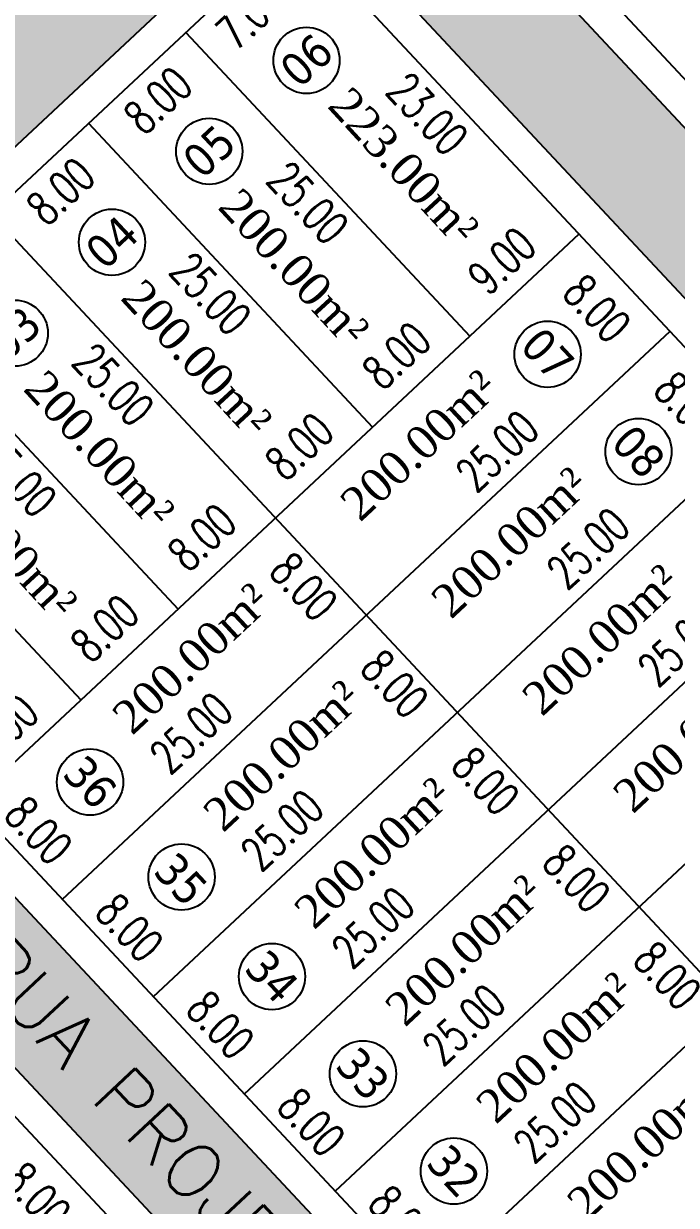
# Model space of a CAD drawing. Header units: metres. Extents: x 437145 to 438174, y 9614495 to 9615043.
# Drawn here: x 437391.9 to 437431.1, y 9614776.4 to 9614847.4 of the extents above; entities that cross this region are included whole.
import ezdxf

# ---------------------------------------------------------------- set-up
doc = ezdxf.new("R2010")
doc.units = ezdxf.units.M
doc.header["$PDMODE"] = 35
doc.header["$PDSIZE"] = 0.1
for name, color, linetype in [('ADUTORA', 90, 'Continuous'), ('COTAS', 10, 'Continuous'), ('Layer3', 1, 'Continuous'), ('M_FIO', 32, 'Continuous'), ('ÁREA', 7, 'Continuous')]:
    doc.layers.add(name, color=color, linetype=linetype)
doc.styles.add('COTAS', font='romans.shx', dxfattribs={"width": 0.7})
doc.styles.add('symplex', font='simplex.shx', dxfattribs={"bigfont": 'bigfont.shx'})
doc.styles.add('tahoma', font='tahoma.ttf')
doc.styles.add('ÁREA', font='times.ttf', dxfattribs={"height": 2})
doc.dimstyles.new('C-75', dxfattribs={"dimtxt": 2, "dimasz": 0.2, "dimexe": 0, "dimexo": 0, "dimgap": 1, "dimtad": 0, "dimzin": 4, "dimdsep": 46, "dimtxsty": 'COTAS', "dimblk1": 'BOL-COT', "dimblk2": 'BOL-COT', "dimsah": 1, "dimcen": 0.1, "dimse1": 1, "dimse2": 1, "dimsd1": 1, "dimsd2": 1, "dimclrd": 8, "dimclre": 256, "dimaunit": 1, "dimadec": 3, "dimazin": 0, "dimtfac": 0.5, "dimtix": 1, "dimtmove": 0, "dimatfit": 3, "dimldrblk": 'BOL-COT', "dimfxl": 1, "dimtolj": 1, "dimtzin": 0, "dimarcsym": 0})

# ---------------------------------------------------------------- blocks, each defined once
blk = doc.blocks.new('*D394')
at = {"layer": 'Defpoints', "color": 0, "transparency": 16777216}
for p in [(2610.274, 1109.549), (2607.995, 1101.549), (2610.274, 1101.549)]:
    blk.add_point(p, dxfattribs=at)
at = {"layer": 'Layer3', "transparency": 16777216, "insert": (2607.995, 1105.549), "char_height": 2, "attachment_point": 5, "rotation": 270.00204, "style": 'COTAS'}
blk.add_mtext('\\A1;8.00', dxfattribs=at)
blk = doc.blocks.new('BOL-COT')
at = {"layer": 'COTAS'}
for p, q in [((-2, 0), (2, 0)), ((0, -3), (0, 3))]:
    blk.add_line(p, q, dxfattribs=at)
blk.add_circle((0, 0), 0.4, dxfattribs=at)
blk = doc.blocks.new('*D395')
at = {"layer": 'Defpoints', "color": 0, "transparency": 16777216}
for p in [(2585.274, 1103.392), (2585.274, 1101.548), (2610.274, 1101.549)]:
    blk.add_point(p, dxfattribs=at)
at = {"layer": 'Layer3', "transparency": 16777216, "insert": (2597.774, 1103.393), "char_height": 2, "attachment_point": 5, "rotation": 0.00204, "style": 'COTAS'}
blk.add_mtext('\\A1;25.00', dxfattribs=at)
blk = doc.blocks.new('*D457')
at = {"layer": 'Defpoints', "color": 0, "transparency": 16777216}
for p in [(2662.273, 1150.551), (2669.273, 1150.551), (2669.273, 1148.632)]:
    blk.add_point(p, dxfattribs=at)
at = {"layer": 'Layer3', "transparency": 16777216, "insert": (2665.773, 1148.632), "char_height": 2, "attachment_point": 5, "rotation": 0.00202, "style": 'COTAS'}
blk.add_mtext('\\A1;7.00', dxfattribs=at)
blk = doc.blocks.new('*D459')
at = {"layer": 'Defpoints', "color": 0, "transparency": 16777216}
for p in [(2638.274, 1127.71), (2630.274, 1125.55), (2638.274, 1125.55)]:
    blk.add_point(p, dxfattribs=at)
at = {"layer": 'Layer3', "transparency": 16777216, "insert": (2634.274, 1127.71), "char_height": 2, "attachment_point": 5, "rotation": 0.00178, "style": 'COTAS'}
blk.add_mtext('\\A1;8.00', dxfattribs=at)
blk = doc.blocks.new('*D461')
at = {"layer": 'Defpoints', "color": 0, "transparency": 16777216}
for p in [(2638.273, 1150.55), (2636.643, 1125.55), (2638.274, 1125.55)]:
    blk.add_point(p, dxfattribs=at)
at = {"layer": 'Layer3', "transparency": 16777216, "insert": (2636.643, 1138.05), "char_height": 2, "attachment_point": 5, "rotation": 270.00204, "style": 'COTAS'}
blk.add_mtext('\\A1;25.00', dxfattribs=at)
blk = doc.blocks.new('*D462')
at = {"layer": 'Defpoints', "color": 0, "transparency": 16777216}
for p in [(2630.273, 1150.55), (2628.643, 1125.55), (2630.274, 1125.55)]:
    blk.add_point(p, dxfattribs=at)
at = {"layer": 'Layer3', "transparency": 16777216, "insert": (2628.643, 1138.05), "char_height": 2, "attachment_point": 5, "rotation": 270.00204, "style": 'COTAS'}
blk.add_mtext('\\A1;25.00', dxfattribs=at)
blk = doc.blocks.new('*D463')
at = {"layer": 'Defpoints', "color": 0, "transparency": 16777216}
for p in [(2646.274, 1127.711), (2638.274, 1125.55), (2646.274, 1125.55)]:
    blk.add_point(p, dxfattribs=at)
at = {"layer": 'Layer3', "transparency": 16777216, "insert": (2642.274, 1127.711), "char_height": 2, "attachment_point": 5, "rotation": 0.00178, "style": 'COTAS'}
blk.add_mtext('\\A1;8.00', dxfattribs=at)
blk = doc.blocks.new('*D465')
at = {"layer": 'Defpoints', "color": 0, "transparency": 16777216}
for p in [(2646.273, 1150.55), (2644.643, 1125.55), (2646.274, 1125.551)]:
    blk.add_point(p, dxfattribs=at)
at = {"layer": 'Layer3', "transparency": 16777216, "insert": (2644.643, 1138.05), "char_height": 2, "attachment_point": 5, "rotation": 270.00204, "style": 'COTAS'}
blk.add_mtext('\\A1;25.00', dxfattribs=at)
blk = doc.blocks.new('*D466')
at = {"layer": 'Defpoints', "color": 0, "transparency": 16777216}
for p in [(2654.274, 1127.711), (2646.274, 1125.551), (2654.274, 1125.551)]:
    blk.add_point(p, dxfattribs=at)
at = {"layer": 'Layer3', "transparency": 16777216, "insert": (2650.274, 1127.711), "char_height": 2, "attachment_point": 5, "rotation": 0.00178, "style": 'COTAS'}
blk.add_mtext('\\A1;8.00', dxfattribs=at)
blk = doc.blocks.new('*D467')
at = {"layer": 'Defpoints', "color": 0, "transparency": 16777216}
for p in [(2646.273, 1150.55), (2654.273, 1150.551), (2654.273, 1148.701)]:
    blk.add_point(p, dxfattribs=at)
at = {"layer": 'Layer3', "transparency": 16777216, "insert": (2650.273, 1148.701), "char_height": 2, "attachment_point": 5, "rotation": 0.00203, "style": 'COTAS'}
blk.add_mtext('\\A1;8.00', dxfattribs=at)
blk = doc.blocks.new('*D468')
at = {"layer": 'Defpoints', "color": 0, "transparency": 16777216}
for p in [(2654.273, 1150.551), (2652.643, 1125.551), (2654.274, 1125.551)]:
    blk.add_point(p, dxfattribs=at)
at = {"layer": 'Layer3', "transparency": 16777216, "insert": (2652.643, 1138.051), "char_height": 2, "attachment_point": 5, "rotation": 270.00204, "style": 'COTAS'}
blk.add_mtext('\\A1;25.00', dxfattribs=at)
blk = doc.blocks.new('*D469')
at = {"layer": 'Defpoints', "color": 0, "transparency": 16777216}
for p in [(2662.274, 1127.711), (2654.274, 1125.551), (2662.274, 1125.551)]:
    blk.add_point(p, dxfattribs=at)
at = {"layer": 'Layer3', "transparency": 16777216, "insert": (2658.274, 1127.711), "char_height": 2, "attachment_point": 5, "rotation": 0.00178, "style": 'COTAS'}
blk.add_mtext('\\A1;8.00', dxfattribs=at)
blk = doc.blocks.new('*D470')
at = {"layer": 'Defpoints', "color": 0, "transparency": 16777216}
for p in [(2654.273, 1150.551), (2662.273, 1150.551), (2662.273, 1148.701)]:
    blk.add_point(p, dxfattribs=at)
at = {"layer": 'Layer3', "transparency": 16777216, "insert": (2658.273, 1148.701), "char_height": 2, "attachment_point": 5, "rotation": 0.00203, "style": 'COTAS'}
blk.add_mtext('\\A1;8.00', dxfattribs=at)
blk = doc.blocks.new('*D471')
at = {"layer": 'Defpoints', "color": 0, "transparency": 16777216}
for p in [(2662.273, 1150.551), (2660.643, 1125.551), (2662.274, 1125.551)]:
    blk.add_point(p, dxfattribs=at)
at = {"layer": 'Layer3', "transparency": 16777216, "insert": (2660.643, 1138.051), "char_height": 2, "attachment_point": 5, "rotation": 270.00204, "style": 'COTAS'}
blk.add_mtext('\\A1;25.00', dxfattribs=at)
blk = doc.blocks.new('*D472')
at = {"layer": 'Defpoints', "color": 0, "transparency": 16777216}
for p in [(2671.273, 1148.551), (2669.537, 1125.551), (2671.274, 1125.551)]:
    blk.add_point(p, dxfattribs=at)
at = {"layer": 'Layer3', "transparency": 16777216, "insert": (2669.536, 1137.051), "char_height": 2, "attachment_point": 5, "rotation": 270.00204, "style": 'COTAS'}
blk.add_mtext('\\A1;23.00', dxfattribs=at)
blk = doc.blocks.new('*D473')
at = {"layer": 'Defpoints', "color": 0, "transparency": 16777216}
for p in [(2630.274, 1127.454), (2621.274, 1125.55), (2630.274, 1125.55)]:
    blk.add_point(p, dxfattribs=at)
at = {"layer": 'Layer3', "transparency": 16777216, "insert": (2625.774, 1127.454), "char_height": 2, "attachment_point": 5, "rotation": 0.00204, "style": 'COTAS'}
blk.add_mtext('\\A1;9.00', dxfattribs=at)
blk = doc.blocks.new('*D474')
at = {"layer": 'Defpoints', "color": 0, "transparency": 16777216}
for p in [(2662.274, 1127.551), (2662.274, 1125.551), (2671.274, 1125.551)]:
    blk.add_point(p, dxfattribs=at)
at = {"layer": 'Layer3', "transparency": 16777216, "insert": (2666.774, 1127.552), "char_height": 2, "attachment_point": 5, "rotation": 0.00203, "style": 'COTAS'}
blk.add_mtext('\\A1;9.00', dxfattribs=at)
blk = doc.blocks.new('*D475')
at = {"layer": 'Defpoints', "color": 0, "transparency": 16777216}
for p in [(2671.274, 1125.551), (2668.994, 1117.551), (2671.274, 1117.551)]:
    blk.add_point(p, dxfattribs=at)
at = {"layer": 'Layer3', "transparency": 16777216, "insert": (2668.994, 1121.551), "char_height": 2, "attachment_point": 5, "rotation": 270.00204, "style": 'COTAS'}
blk.add_mtext('\\A1;8.00', dxfattribs=at)
blk = doc.blocks.new('*D476')
at = {"layer": 'Defpoints', "color": 0, "transparency": 16777216}
for p in [(2646.274, 1119.394), (2646.274, 1117.551), (2671.274, 1117.551)]:
    blk.add_point(p, dxfattribs=at)
at = {"layer": 'Layer3', "transparency": 16777216, "insert": (2658.774, 1119.395), "char_height": 2, "attachment_point": 5, "rotation": 0.00204, "style": 'COTAS'}
blk.add_mtext('\\A1;25.00', dxfattribs=at)
blk = doc.blocks.new('*D477')
at = {"layer": 'Defpoints', "color": 0, "transparency": 16777216}
for p in [(2621.274, 1125.55), (2621.274, 1117.55), (2623.066, 1117.55)]:
    blk.add_point(p, dxfattribs=at)
at = {"layer": 'Layer3', "transparency": 16777216, "insert": (2623.066, 1121.55), "char_height": 2, "attachment_point": 5, "rotation": 270.00204, "style": 'COTAS'}
blk.add_mtext('\\A1;8.00', dxfattribs=at)
blk = doc.blocks.new('*D478')
at = {"layer": 'Defpoints', "color": 0, "transparency": 16777216}
for p in [(2642.177, 1125.373), (2642.177, 1117.373), (2644.708, 1117.373)]:
    blk.add_point(p, dxfattribs=at)
at = {"layer": 'Layer3', "transparency": 16777216, "insert": (2644.708, 1121.373), "char_height": 2, "attachment_point": 5, "rotation": 270.00204, "style": 'COTAS'}
blk.add_mtext('\\A1;8.00', dxfattribs=at)
blk = doc.blocks.new('*D479')
at = {"layer": 'Defpoints', "color": 0, "transparency": 16777216}
for p in [(2646.273, 1119.586), (2621.274, 1117.541), (2646.274, 1117.551)]:
    blk.add_point(p, dxfattribs=at)
at = {"layer": 'Layer3', "transparency": 16777216, "insert": (2633.773, 1119.581), "char_height": 2, "attachment_point": 5, "rotation": 0.02224, "style": 'COTAS'}
blk.add_mtext('\\A1;25.00', dxfattribs=at)
blk = doc.blocks.new('*D480')
at = {"layer": 'Defpoints', "color": 0, "transparency": 16777216}
for p in [(2671.274, 1117.551), (2668.994, 1109.551), (2671.274, 1109.551)]:
    blk.add_point(p, dxfattribs=at)
at = {"layer": 'Layer3', "transparency": 16777216, "insert": (2668.994, 1113.551), "char_height": 2, "attachment_point": 5, "rotation": 270.00204, "style": 'COTAS'}
blk.add_mtext('\\A1;8.00', dxfattribs=at)
blk = doc.blocks.new('*D481')
at = {"layer": 'Defpoints', "color": 0, "transparency": 16777216}
for p in [(2646.274, 1111.394), (2646.274, 1109.551), (2671.274, 1109.551)]:
    blk.add_point(p, dxfattribs=at)
at = {"layer": 'Layer3', "transparency": 16777216, "insert": (2658.774, 1111.395), "char_height": 2, "attachment_point": 5, "rotation": 0.00204, "style": 'COTAS'}
blk.add_mtext('\\A1;25.00', dxfattribs=at)
blk = doc.blocks.new('*D482')
at = {"layer": 'Defpoints', "color": 0, "transparency": 16777216}
for p in [(2621.274, 1117.55), (2621.274, 1109.55), (2623.066, 1109.55)]:
    blk.add_point(p, dxfattribs=at)
at = {"layer": 'Layer3', "transparency": 16777216, "insert": (2623.066, 1113.55), "char_height": 2, "attachment_point": 5, "rotation": 270.00204, "style": 'COTAS'}
blk.add_mtext('\\A1;8.00', dxfattribs=at)
blk = doc.blocks.new('*D483')
at = {"layer": 'Defpoints', "color": 0, "transparency": 16777216}
for p in [(2642.177, 1117.373), (2642.177, 1109.373), (2644.708, 1109.373)]:
    blk.add_point(p, dxfattribs=at)
at = {"layer": 'Layer3', "transparency": 16777216, "insert": (2644.708, 1113.373), "char_height": 2, "attachment_point": 5, "rotation": 270.00204, "style": 'COTAS'}
blk.add_mtext('\\A1;8.00', dxfattribs=at)
blk = doc.blocks.new('*D484')
at = {"layer": 'Defpoints', "color": 0, "transparency": 16777216}
for p in [(2646.273, 1111.586), (2621.274, 1109.541), (2646.274, 1109.551)]:
    blk.add_point(p, dxfattribs=at)
at = {"layer": 'Layer3', "transparency": 16777216, "insert": (2633.773, 1111.581), "char_height": 2, "attachment_point": 5, "rotation": 0.02224, "style": 'COTAS'}
blk.add_mtext('\\A1;25.00', dxfattribs=at)
blk = doc.blocks.new('*D486')
at = {"layer": 'Defpoints', "color": 0, "transparency": 16777216}
for p in [(2646.274, 1103.394), (2646.274, 1101.551), (2671.274, 1101.551)]:
    blk.add_point(p, dxfattribs=at)
at = {"layer": 'Layer3', "transparency": 16777216, "insert": (2658.774, 1103.395), "char_height": 2, "attachment_point": 5, "rotation": 0.00204, "style": 'COTAS'}
blk.add_mtext('\\A1;25.00', dxfattribs=at)
blk = doc.blocks.new('*D487')
at = {"layer": 'Defpoints', "color": 0, "transparency": 16777216}
for p in [(2621.274, 1109.55), (2621.274, 1101.55), (2623.067, 1101.55)]:
    blk.add_point(p, dxfattribs=at)
at = {"layer": 'Layer3', "transparency": 16777216, "insert": (2623.066, 1105.55), "char_height": 2, "attachment_point": 5, "rotation": 270.00204, "style": 'COTAS'}
blk.add_mtext('\\A1;8.00', dxfattribs=at)
blk = doc.blocks.new('*D488')
at = {"layer": 'Defpoints', "color": 0, "transparency": 16777216}
for p in [(2642.177, 1109.373), (2642.178, 1101.373), (2644.708, 1101.373)]:
    blk.add_point(p, dxfattribs=at)
at = {"layer": 'Layer3', "transparency": 16777216, "insert": (2644.708, 1105.373), "char_height": 2, "attachment_point": 5, "rotation": 270.00204, "style": 'COTAS'}
blk.add_mtext('\\A1;8.00', dxfattribs=at)
blk = doc.blocks.new('*D489')
at = {"layer": 'Defpoints', "color": 0, "transparency": 16777216}
for p in [(2646.274, 1103.586), (2621.274, 1101.541), (2646.274, 1101.551)]:
    blk.add_point(p, dxfattribs=at)
at = {"layer": 'Layer3', "transparency": 16777216, "insert": (2633.774, 1103.581), "char_height": 2, "attachment_point": 5, "rotation": 0.02224, "style": 'COTAS'}
blk.add_mtext('\\A1;25.00', dxfattribs=at)
blk = doc.blocks.new('*D491')
at = {"layer": 'Defpoints', "color": 0, "transparency": 16777216}
for p in [(2646.275, 1095.394), (2646.275, 1093.551), (2671.275, 1093.551)]:
    blk.add_point(p, dxfattribs=at)
at = {"layer": 'Layer3', "transparency": 16777216, "insert": (2658.775, 1095.395), "char_height": 2, "attachment_point": 5, "rotation": 0.00204, "style": 'COTAS'}
blk.add_mtext('\\A1;25.00', dxfattribs=at)
blk = doc.blocks.new('*D492')
at = {"layer": 'Defpoints', "color": 0, "transparency": 16777216}
for p in [(2621.274, 1101.55), (2621.275, 1093.55), (2623.067, 1093.55)]:
    blk.add_point(p, dxfattribs=at)
at = {"layer": 'Layer3', "transparency": 16777216, "insert": (2623.067, 1097.55), "char_height": 2, "attachment_point": 5, "rotation": 270.00204, "style": 'COTAS'}
blk.add_mtext('\\A1;8.00', dxfattribs=at)
blk = doc.blocks.new('*D493')
at = {"layer": 'Defpoints', "color": 0, "transparency": 16777216}
for p in [(2642.178, 1101.373), (2642.178, 1093.373), (2644.709, 1093.373)]:
    blk.add_point(p, dxfattribs=at)
at = {"layer": 'Layer3', "transparency": 16777216, "insert": (2644.708, 1097.373), "char_height": 2, "attachment_point": 5, "rotation": 270.00204, "style": 'COTAS'}
blk.add_mtext('\\A1;8.00', dxfattribs=at)
blk = doc.blocks.new('*D494')
at = {"layer": 'Defpoints', "color": 0, "transparency": 16777216}
for p in [(2646.274, 1095.586), (2646.275, 1093.551), (2621.275, 1093.541)]:
    blk.add_point(p, dxfattribs=at)
at = {"layer": 'Layer3', "transparency": 16777216, "insert": (2633.774, 1095.581), "char_height": 2, "attachment_point": 5, "rotation": 0.02224, "style": 'COTAS'}
blk.add_mtext('\\A1;25.00', dxfattribs=at)
blk = doc.blocks.new('*D497')
at = {"layer": 'Defpoints', "color": 0, "transparency": 16777216}
for p in [(2621.275, 1093.55), (2621.275, 1085.55), (2623.067, 1085.55)]:
    blk.add_point(p, dxfattribs=at)
at = {"layer": 'Layer3', "transparency": 16777216, "insert": (2623.067, 1089.55), "char_height": 2, "attachment_point": 5, "rotation": 270.00204, "style": 'COTAS'}
blk.add_mtext('\\A1;8.00', dxfattribs=at)
blk = doc.blocks.new('*D498')
at = {"layer": 'Defpoints', "color": 0, "transparency": 16777216}
for p in [(2642.178, 1093.373), (2642.178, 1085.373), (2644.709, 1085.373)]:
    blk.add_point(p, dxfattribs=at)
at = {"layer": 'Layer3', "transparency": 16777216, "insert": (2644.709, 1089.373), "char_height": 2, "attachment_point": 5, "rotation": 270.00204, "style": 'COTAS'}
blk.add_mtext('\\A1;8.00', dxfattribs=at)
blk = doc.blocks.new('*D499')
at = {"layer": 'Defpoints', "color": 0, "transparency": 16777216}
for p in [(2646.274, 1087.586), (2621.275, 1085.541), (2646.275, 1085.551)]:
    blk.add_point(p, dxfattribs=at)
at = {"layer": 'Layer3', "transparency": 16777216, "insert": (2633.774, 1087.581), "char_height": 2, "attachment_point": 5, "rotation": 0.02224, "style": 'COTAS'}
blk.add_mtext('\\A1;25.00', dxfattribs=at)
blk = doc.blocks.new('*D502')
at = {"layer": 'Defpoints', "color": 0, "transparency": 16777216}
for p in [(2642.175, 1086.905), (2642.175, 1078.905), (2644.706, 1078.905)]:
    blk.add_point(p, dxfattribs=at)
at = {"layer": 'Layer3', "transparency": 16777216, "insert": (2644.705, 1082.905), "char_height": 2, "attachment_point": 5, "rotation": 270.00204, "style": 'COTAS'}
blk.add_mtext('\\A1;8.00', dxfattribs=at)
blk = doc.blocks.new('*D507')
at = {"layer": 'Defpoints', "color": 0, "transparency": 16777216}
for p in [(2646.275, 1071.586), (2621.276, 1069.541), (2646.276, 1069.551)]:
    blk.add_point(p, dxfattribs=at)
at = {"layer": 'Layer3', "transparency": 16777216, "insert": (2633.775, 1071.581), "char_height": 2, "attachment_point": 5, "rotation": 0.02224, "style": 'COTAS'}
blk.add_mtext('\\A1;25.00', dxfattribs=at)
blk = doc.blocks.new('*D553')
at = {"layer": 'Defpoints', "color": 0, "transparency": 16777216}
for p in [(2691.273, 1150.552), (2689.643, 1125.552), (2691.274, 1125.552)]:
    blk.add_point(p, dxfattribs=at)
at = {"layer": 'Layer3', "transparency": 16777216, "insert": (2689.643, 1138.052), "char_height": 2, "attachment_point": 5, "rotation": 270.00204, "style": 'COTAS'}
blk.add_mtext('\\A1;25.00', dxfattribs=at)
blk = doc.blocks.new('atutu')
h = blk.add_hatch(color=252)
h.dxf.hatch_style = 1
h.paths.add_polyline_path([(2863.271, 1159.558), (2832.441, 1159.557), (2829.27, 1162.729), (2829.271, 1186.557), (2822.271, 1186.557), (2822.27, 1162.728), (2819.098, 1159.557), (2712.444, 1159.553), (2709.272, 1162.724), (2709.271, 1186.548), (2702.271, 1186.553), (2702.272, 1162.724), (2699.101, 1159.552), (2531.944, 1159.546), (2528.772, 1162.718), (2528.771, 1186.546), (2521.771, 1186.546), (2521.772, 1162.718), (2518.601, 1159.546), (2436.444, 1159.543), (2433.273, 1162.713), (2433.273, 1186.282), (2426.273, 1186.282), (2426.282, 928.758), (2433.282, 928.743), (2433.28, 991.384), (2436.439, 994.543), (2521.437, 994.546), (2521.437, 994.546), (2524.218, 994.546), (2531.218, 994.546), (2534.78, 994.547), (2534.769, 994.547), (2792.107, 994.556), (2795.278, 991.384), (2795.281, 928.756), (2802.281, 928.756), (2802.278, 991.395), (2805.439, 994.556), (2853.118, 994.558), (2856.278, 991.397), (2856.281, 928.758), (2863.271, 928.758)])
h.paths.add_polyline_path([(2612.273, 1149.378), (2612.278, 1004.721), (2609.106, 1001.549), (2561.45, 1001.548), (2558.278, 1004.719), (2558.273, 1149.376), (2561.444, 1152.548), (2609.101, 1152.549)], flags=16)
h.paths.add_polyline_path([(2619.273, 1149.378), (2622.444, 1152.55), (2670.101, 1152.551), (2673.273, 1149.38), (2673.278, 1004.723), (2670.106, 1001.551), (2622.45, 1001.55), (2619.278, 1004.721)], flags=16)
h.paths.add_polyline_path([(2551.273, 1149.376), (2551.278, 1004.719), (2548.106, 1001.547), (2500.45, 1001.545), (2497.278, 1004.717), (2497.273, 1149.374), (2500.444, 1152.545), (2548.101, 1152.547)], flags=16)
h.paths.add_polyline_path([(2680.273, 1149.38), (2683.444, 1152.552), (2731.101, 1152.554), (2734.273, 1149.382), (2734.278, 1004.725), (2731.106, 1001.554), (2683.45, 1001.552), (2680.278, 1004.723)], flags=16)
h.paths.add_polyline_path([(2490.273, 1149.373), (2490.278, 1004.717), (2487.106, 1001.545), (2436.452, 1001.543), (2433.279, 1004.716), (2433.274, 1149.373), (2436.444, 1152.543), (2487.101, 1152.545)], flags=16)
h.paths.add_polyline_path([(2741.273, 1149.382), (2744.444, 1152.554), (2792.101, 1152.556), (2795.273, 1149.384), (2795.278, 1004.727), (2792.106, 1001.556), (2744.45, 1001.554), (2741.278, 1004.725)], flags=16)
h.paths.add_polyline_path([(2802.273, 1149.384), (2805.444, 1152.556), (2853.101, 1152.558), (2856.273, 1149.386), (2856.278, 1004.73), (2853.106, 1001.558), (2805.45, 1001.556), (2802.278, 1004.728)], flags=16)
at = {"layer": 'Layer3', "color": 0}
for points in [[(2623.273, 1150.55), (2669.273, 1150.551)], [(2630.273, 1150.55), (2630.274, 1125.55)], [(2638.273, 1150.55), (2638.274, 1125.55)], [(2646.273, 1150.551), (2646.278, 1003.551)], [(2654.273, 1150.551), (2654.274, 1125.551)], [(2662.273, 1150.551), (2662.274, 1125.551)], [(2610.278, 1005.549), (2610.273, 1148.549)], [(2621.278, 1005.55), (2621.273, 1148.55)], [(2671.278, 1005.551), (2671.273, 1148.551)], [(2682.278, 1005.552), (2682.273, 1148.552)], [(2621.274, 1125.55), (2671.274, 1125.551)], [(2621.274, 1117.55), (2671.274, 1117.551)], [(2621.274, 1109.55), (2671.274, 1109.551)], [(2621.274, 1101.55), (2671.274, 1101.551)], [(2621.275, 1093.55), (2671.275, 1093.551)], [(2621.275, 1085.55), (2671.275, 1085.551)]]:
    blk.add_lwpolyline(points, dxfattribs=at)
for centre in [(2642.425, 1144.362), (2650.425, 1144.362), (2658.425, 1144.363), (2666.425, 1144.363), (2627.313, 1121.562), (2664.944, 1121.572), (2627.43, 1113.645), (2664.944, 1113.572), (2627.314, 1105.562), (2627.314, 1097.562), (2627.314, 1089.562)]:
    blk.add_circle(centre, 1.991, dxfattribs=at)
at = {"layer": 'M_FIO'}
for points in [[(2622.444, 1152.55), (2670.101, 1152.551)], [(2622.444, 1152.55), (2670.101, 1152.551)], [(2612.278, 1004.721), (2612.273, 1149.378)], [(2612.278, 1004.721), (2612.273, 1149.378)], [(2619.278, 1004.721), (2619.273, 1149.378)], [(2619.278, 1004.721), (2619.273, 1149.378)], [(2673.278, 1004.723), (2673.273, 1149.38)], [(2673.278, 1004.723), (2673.273, 1149.38)], [(2680.278, 1004.723), (2680.273, 1149.38)], [(2680.278, 1004.723), (2680.273, 1149.38)]]:
    blk.add_lwpolyline(points, dxfattribs=at)
at = {"layer": 'ADUTORA', "color": 7, "style": 'symplex'}
blk.add_text('RUA PROJETADA D', height=3.2843, rotation=270.02567, dxfattribs=at).set_placement((2614.259, 1118.543))
at = {"layer": 'Layer3', "color": 5, "char_height": 2, "attachment_point": 5, "style": 'tahoma'}
for s, insert, rotation in [('\\A1;03', (2642.425, 1144.362), 0.00204), ('\\A1;04', (2650.425, 1144.362), 0.00204), ('\\A1;05', (2658.425, 1144.363), 0.00204), ('\\A1;06', (2666.425, 1144.363), 0.00204), ('\\A1;36', (2627.313, 1121.562), 270.04973), ('\\A1;07', (2664.944, 1121.572), 270.04973), ('\\A1;35', (2627.313, 1113.562), 270.04973), ('\\A1;08', (2664.944, 1113.572), 270.04973), ('\\A1;34', (2627.314, 1105.562), 270.04973), ('\\A1;33', (2627.314, 1097.562), 270.04973), ('\\A1;32', (2627.314, 1089.562), 270.04973)]:
    blk.add_mtext(s, dxfattribs=dict(at, insert=insert, rotation=rotation))
at = {"layer": 'ÁREA', "linetype": 'Continuous', "lineweight": -2, "extrusion": (-0.000658808, -0.026227, 0.999656), "style": 'ÁREA'}
for s, p in [('200.00m²', (2602.936, 1206.78, -36.185)), ('200.00m²', (2610.934, 1206.981, -36.19)), ('200.00m²', (2618.931, 1207.182, -36.195)), ('200.00m²', (2626.929, 1207.383, -36.2)), ('223.00m²', (2635.893, 1207.551, -36.205))]:
    blk.add_text(s, height=2, rotation=271, dxfattribs=at).set_placement(p)
at = {"layer": 'ÁREA', "linetype": 'Continuous', "lineweight": -2, "extrusion": (0.026231, -0.000470843, 0.999656), "style": 'ÁREA'}
for p in [(1168.892, -2609.708, 63.936), (1169.238, -2628.451, 64.428), (1160.893, -2609.852, 63.94), (1161.239, -2628.595, 64.432), (1152.894, -2609.996, 63.944), (1153.24, -2628.739, 64.436), (1144.896, -2610.14, 63.948), (1145.242, -2628.883, 64.439), (1136.897, -2610.283, 63.951), (1128.898, -2610.427, 63.955), (1120.9, -2610.571, 63.959)]:
    blk.add_text('200.00m²', height=2, rotation=271, dxfattribs=at).set_placement(p)
at = {"layer": 'Layer3', "color": 0}
for p1, p2, distance, picture, middle in [((2630.273, 1150.55), (2630.274, 1125.55), -1.63, '*D462', (2628.643, 1138.05)), ((2638.273, 1150.55), (2638.274, 1125.55), -1.63, '*D461', (2636.643, 1138.05)), ((2646.273, 1150.55), (2646.274, 1125.551), -1.63, '*D465', (2644.643, 1138.05)), ((2646.273, 1150.55), (2654.273, 1150.551), -1.85, '*D467', (2650.273, 1148.701)), ((2654.273, 1150.551), (2654.274, 1125.551), -1.63, '*D468', (2652.643, 1138.051)), ((2654.273, 1150.551), (2662.273, 1150.551), -1.85, '*D470', (2658.273, 1148.701)), ((2662.273, 1150.551), (2662.274, 1125.551), -1.63, '*D471', (2660.643, 1138.051)), ((2662.273, 1150.551), (2669.273, 1150.551), -1.92, '*D457', (2665.773, 1148.632)), ((2691.273, 1150.552), (2691.274, 1125.552), -1.63, '*D553', (2689.643, 1138.052)), ((2671.273, 1148.551), (2671.274, 1125.551), -1.737, '*D472', (2669.536, 1137.051)), ((2621.274, 1125.55), (2630.274, 1125.55), 1.904, '*D473', (2625.774, 1127.454)), ((2630.274, 1125.55), (2638.274, 1125.55), 2.16, '*D459', (2634.274, 1127.71)), ((2638.274, 1125.55), (2646.274, 1125.55), 2.16, '*D463', (2642.274, 1127.711)), ((2646.274, 1125.551), (2654.274, 1125.551), 2.16, '*D466', (2650.274, 1127.711)), ((2654.274, 1125.551), (2662.274, 1125.551), 2.16, '*D469', (2658.274, 1127.711)), ((2671.274, 1125.551), (2662.274, 1125.551), -2, '*D474', (2666.774, 1127.552)), ((2621.274, 1125.55), (2621.274, 1117.55), 1.792, '*D477', (2623.066, 1121.55)), ((2671.274, 1125.551), (2671.274, 1117.551), -2.28, '*D475', (2668.994, 1121.551)), ((2621.274, 1117.541), (2646.274, 1117.551), 2.035, '*D479', (2633.773, 1119.581)), ((2671.274, 1117.551), (2646.274, 1117.551), -1.844, '*D476', (2658.774, 1119.395)), ((2621.274, 1117.55), (2621.274, 1109.55), 1.792, '*D482', (2623.066, 1113.55)), ((2671.274, 1117.551), (2671.274, 1109.551), -2.28, '*D480', (2668.994, 1113.551)), ((2621.274, 1109.541), (2646.274, 1109.551), 2.035, '*D484', (2633.773, 1111.581)), ((2671.274, 1109.551), (2646.274, 1109.551), -1.844, '*D481', (2658.774, 1111.395)), ((2610.274, 1109.549), (2610.274, 1101.549), -2.28, '*D394', (2607.995, 1105.549)), ((2621.274, 1109.55), (2621.274, 1101.55), 1.792, '*D487', (2623.066, 1105.55)), ((2610.274, 1101.549), (2585.274, 1101.548), -1.844, '*D395', (2597.774, 1103.393)), ((2621.274, 1101.541), (2646.274, 1101.551), 2.035, '*D489', (2633.774, 1103.581)), ((2671.274, 1101.551), (2646.274, 1101.551), -1.844, '*D486', (2658.774, 1103.395)), ((2621.274, 1101.55), (2621.275, 1093.55), 1.792, '*D492', (2623.067, 1097.55)), ((2621.275, 1093.541), (2646.275, 1093.551), 2.035, '*D494', (2633.774, 1095.581)), ((2671.275, 1093.551), (2646.275, 1093.551), -1.844, '*D491', (2658.775, 1095.395)), ((2621.275, 1093.55), (2621.275, 1085.55), 1.792, '*D497', (2623.067, 1089.55)), ((2621.275, 1085.541), (2646.275, 1085.551), 2.035, '*D499', (2633.774, 1087.581)), ((2621.276, 1069.541), (2646.276, 1069.551), 2.035, '*D507', (2633.775, 1071.581))]:
    dim = blk.add_aligned_dim(p1=p1, p2=p2, distance=distance, dimstyle='C-75', dxfattribs=at)
    dim.commit()
    dim.dimension.update_dxf_attribs({"geometry": picture, "text_midpoint": middle})
for base, p1, p2, picture, middle in [((2644.708, 1117.373), (2642.177, 1125.373), (2642.177, 1117.373), '*D478', (2644.708, 1121.373)), ((2644.708, 1109.373), (2642.177, 1117.373), (2642.177, 1109.373), '*D483', (2644.708, 1113.373)), ((2644.708, 1101.373), (2642.177, 1109.373), (2642.178, 1101.373), '*D488', (2644.708, 1105.373)), ((2644.709, 1093.373), (2642.178, 1101.373), (2642.178, 1093.373), '*D493', (2644.708, 1097.373)), ((2644.709, 1085.373), (2642.178, 1093.373), (2642.178, 1085.373), '*D498', (2644.709, 1089.373)), ((2644.706, 1078.905), (2642.175, 1086.905), (2642.175, 1078.905), '*D502', (2644.705, 1082.905))]:
    dim = blk.add_linear_dim(base=base, p1=p1, p2=p2, angle=270.00204, dimstyle='C-75', dxfattribs=at)
    dim.commit()
    dim.dimension.update_dxf_attribs({"geometry": picture, "text_midpoint": middle, "dimtype": 129})

msp = doc.modelspace()

# ---------------------------------------------------------------- block references
at = {"rotation": 43.07140519794264}
msp.add_blockref('atutu', (436242.56989, 9612188.32106), dxfattribs=at)

doc.saveas('drawing.dxf')
